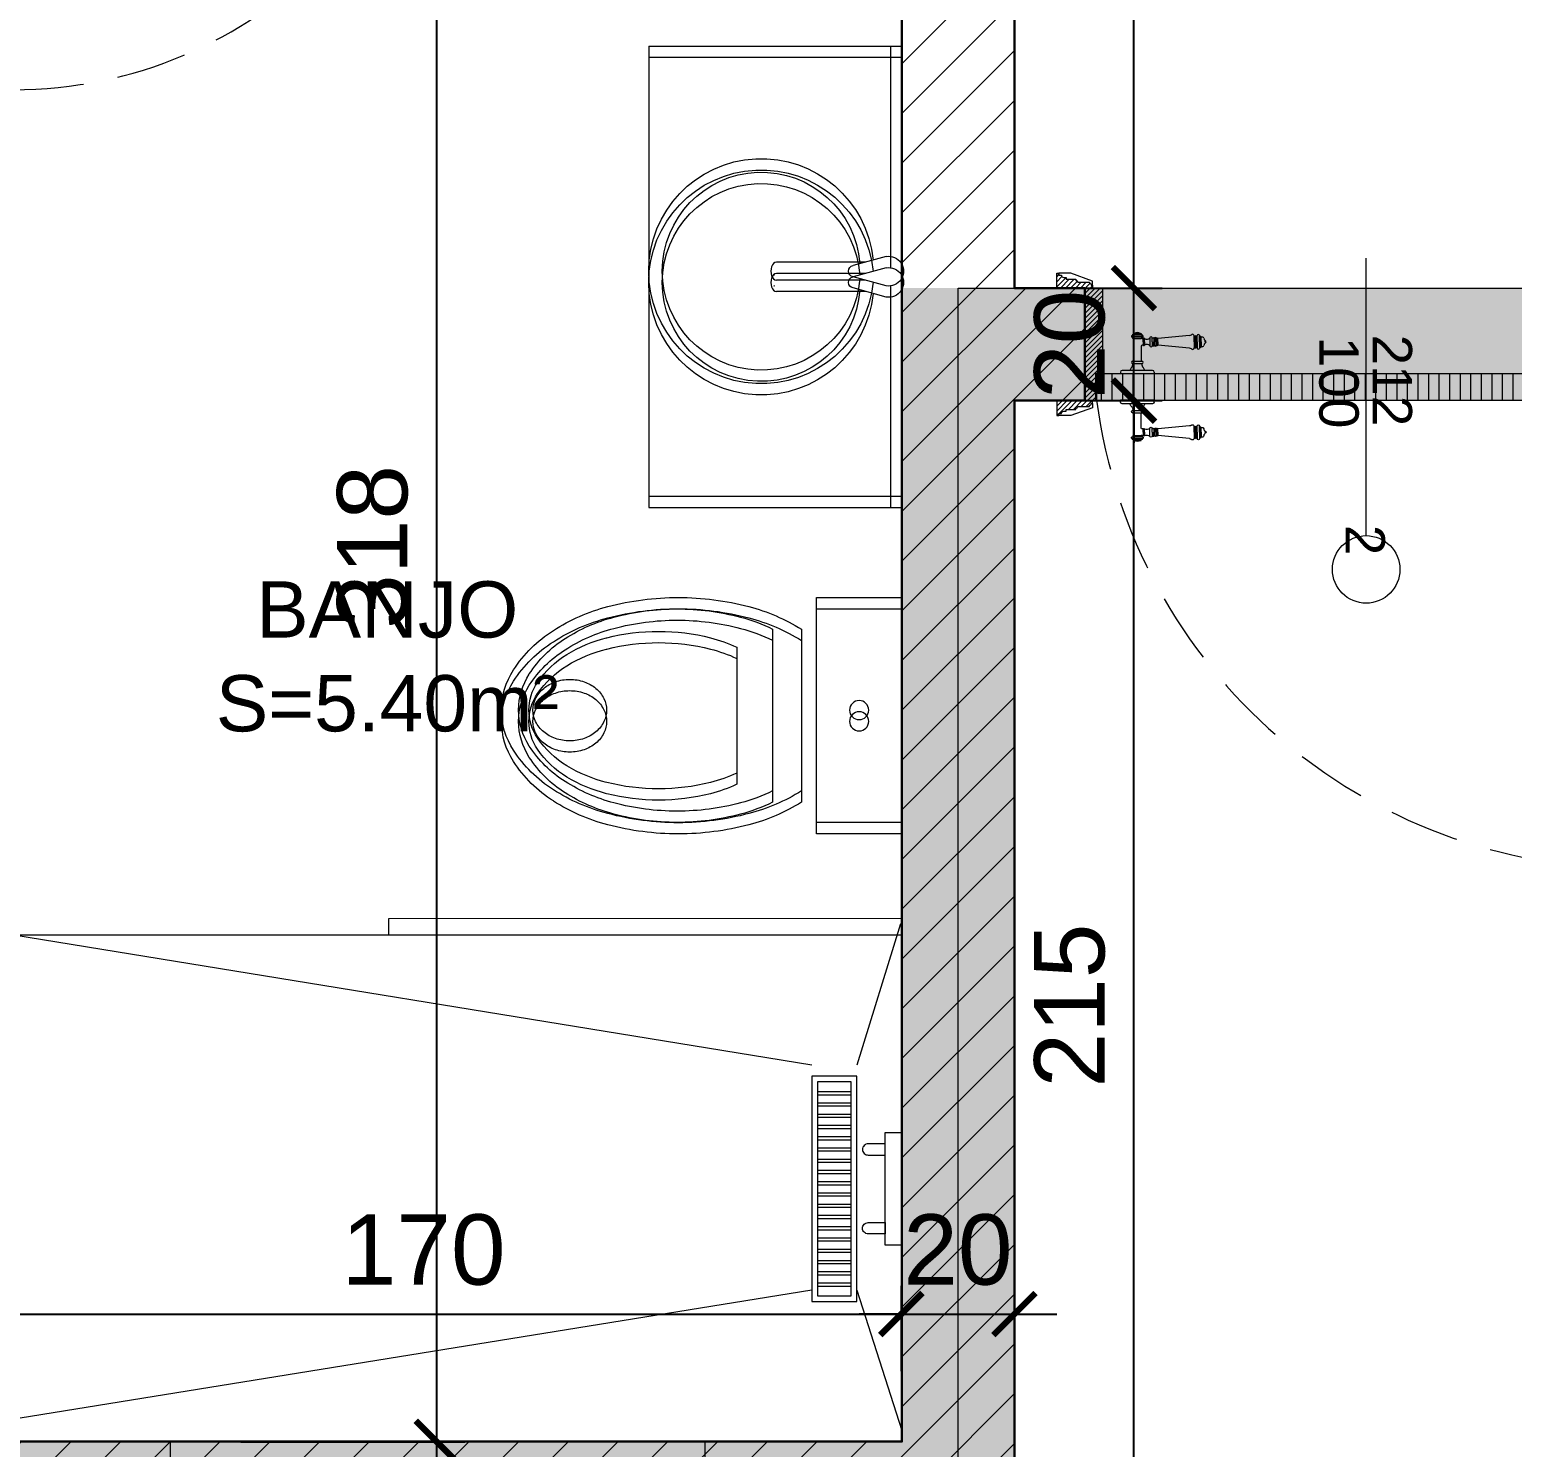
# Model space of a CAD drawing. Header units: feet. Extents: x 92587 to 97987, y -55119 to -48334.
# Drawn here: x 95144.1 to 95407.6, y -53108.4 to -52856.4 of the extents above; entities that cross this region are included whole.
import ezdxf

# ---------------------------------------------------------------- set-up
doc = ezdxf.new("R2010")
doc.units = ezdxf.units.FT
doc.header["$LTSCALE"] = 50
doc.header["$MEASUREMENT"] = 0
doc.linetypes.add('CACHE', pattern=[0.375, 0.25, -0.125])
doc.layers.get('0').update_dxf_attribs({"color": 8})
for name, color, linetype, lineweight in [('BANJO', 160, 'Continuous', 9), ('CONSOLE ISOL.', 214, 'Continuous', 15), ('door', 44, 'Continuous', 5), ('MACONNERIE COUPE', 7, 'Continuous', 30), ('MACONNERIE HACHURE', 253, 'Continuous', 13), ('mobilimi', 8, 'Continuous', 9)]:
    doc.layers.add(name, color=color, linetype=linetype, lineweight=lineweight)
for name, color, linetype in [('BORD', 5, 'Continuous'), ('COTE 50ème', 1, 'Continuous'), ('TALUS', 2, 'Continuous')]:
    doc.layers.add(name, color=color, linetype=linetype)
doc.layers.add('DEMOL', color=7, linetype='Continuous', lineweight=60, true_color=0xa87e00)
doc.styles.add('GENERATED_STYLE_1', font='arial.ttf')
doc.styles.add('RS_TEXT_1.50', font='arial.ttf', dxfattribs={"height": 12.5})
doc.styles.add('RS_TXT_50', font='arial.ttf', dxfattribs={"height": 12.5})
doc.dimstyles.new('RS_50CM_LINEAIRE', dxfattribs={"dimscale": 5, "dimtxt": 12.5, "dimasz": 1.5, "dimexe": 1, "dimexo": 2.5, "dimgap": 1, "dimtad": 1, "dimdec": 1, "dimrnd": 0.5, "dimdsep": 46, "dimtxsty": 'RS_TXT_50', "dimblk1": 'ARCHTICK', "dimblk2": 'ARCHTICK', "dimsah": 1, "dimcen": 2.5, "dimdle": 1, "dimclrt": 4, "dimadec": 0, "dimazin": 2, "dimtfac": 1, "dimtdec": 1, "dimtix": 1, "dimtmove": 2, "dimatfit": 3, "dimfxl": 1, "dimtolj": 1, "dimtzin": 0, "dimarcsym": 0})

# ---------------------------------------------------------------- blocks, each defined once
blk = doc.blocks.new('lavaman')
at = {"layer": 'BANJO'}
for p, q in [((-61171.15, 21935.44), (-61216.15, 21935.44)), ((-61171.15, 21935.44), (-61171.15, 21855.44)), ((-61171.15, 21855.44), (-61216.15, 21855.44))]:
    blk.add_line(p, q, dxfattribs=at)
at = {"layer": 'BANJO', "linetype": 'Continuous'}
for p, q in [((-61216.15, 21896.66), (-61216.15, 21935.44)), ((-61214.15, 21935.44), (-61214.15, 21898.05)), ((-61171.15, 21935.44), (-61171.15, 21855.44)), ((-61216.15, 21925.44), (-61216.15, 21896.66)), ((-61213.35, 21898.04), (-61207.48, 21896.42)), ((-61209.67, 21897.03), (-61193.85, 21897.03)), ((-61193.49, 21894.81), (-61193.49, 21894.81)), ((-61193.49, 21894.81), (-61193.38, 21894.81)), ((-61193.38, 21894.81), (-61193.49, 21894.81)), ((-61193.38, 21894.81), (-61193.38, 21894.81)), ((-61216.15, 21894.21), (-61216.15, 21865.44)), ((-61216.15, 21855.44), (-61216.15, 21894.21)), ((-61214.15, 21892.82), (-61214.15, 21855.44)), ((-61213.35, 21892.84), (-61207.48, 21894.45)), ((-61209.65, 21893.84), (-61193.85, 21893.84))]:
    blk.add_line(p, q, dxfattribs=at)
for centre, radius, start, end in [((-61191.15, 21895.44), 20, 185.6501, 174.3499), ((-61191.15, 21895.44), 17.58, 184.3008, 175.6992), ((-61213.81, 21895.44), 2.64, 79.9738, 280.0262), ((-61207.66, 21895.44), 1, 280.3544, 79.6456)]:
    blk.add_arc(centre, radius, start, end, dxfattribs=at)
at = {"layer": 'BANJO', "linetype": 'Continuous', "extrusion": (0, 0, -1)}
blk.add_ellipse((-61193.85, 21895.43), major_axis=(0, 1.59), ratio=0.623935, start_param=0, end_param=3.141593, dxfattribs=at)
blk = doc.blocks.new('UniTAZZ_3')
at = {"layer": 'BANJO'}
for p, q in [((-152, 200), (-152, -200)), ((0, 200), (-152, 200)), ((0, -200), (0, 200)), ((-229.8, -144), (-229.8, 143.8)), ((-178.5, -143.6), (-178.5, 143.6)), ((-293.4, -111.7), (-293.4, 111.9)), ((-152, -200), (0, -200))]:
    blk.add_line(p, q, dxfattribs=at)
blk.add_circle((-76, 0), 17, dxfattribs=at)
for centre, radius, start, end in [((-397.3, -291.1), 491.2, 90, 104.7867), ((-397.3, -291.1), 491.2, 75.2133, 90), ((-435.1, -147.6), 342.9, 104.7867, 122.5078), ((-433.2, -132.6), 307.7, 104.7867, 122.5078), ((-399.2, -261.3), 440.9, 90, 104.7867), ((-399.2, -261.3), 440.9, 75.2133, 90), ((-365.2, -132.6), 307.7, 63.9053, 75.2133), ((-359.4, -147.6), 342.9, 58.1489, 75.2133), ((-492.9, -57), 235.4, 122.5078, 146.9765), ((-432.4, -238.1), 378.1, 90, 104.1209), ((-432.4, -238.1), 378.1, 75.8791, 90), ((-485, -51.2), 211.3, 122.5078, 146.9765), ((-462, -120.6), 256.9, 104.1209, 121.2723), ((-402.8, -120.6), 256.9, 64.7964, 75.8791), ((-507, -46.4), 170.2, 121.2723, 145.7058), ((-580.5, 0), 130.9, 146.9765, 180), ((-563.6, -0.1), 117.5, 146.9765, 180), ((-590.2, -23.4), 78.1, 90, 109.092), ((-590.2, -23.4), 78.1, 70.908, 90), ((-575.2, 0.1), 87.7, 145.7058, 180), ((-600.3, -4.6), 56.5, 129.8827, 153.6325), ((-594.2, -11.9), 66, 109.092, 129.8827), ((-586.2, -11.9), 66, 50.1173, 70.908), ((-580.1, -4.6), 56.5, 26.3675, 50.1173), ((-580.5, 0), 130.9, 180, 213.0235), ((-575.2, 0.1), 87.7, 180, 214.2942), ((-609.7, 0.1), 46, 153.6325, 180), ((-609.7, 0.1), 46, 180, 206.3675), ((-570.7, 0.1), 46, 0, 26.3675), ((-570.7, 0.1), 46, 333.6325, 0), ((-563.6, -0.1), 117.5, 180, 213.0235), ((-600.3, 4.7), 56.5, 206.3675, 230.1173), ((-580.1, 4.7), 56.5, 309.8827, 333.6325), ((-507, 46.6), 170.2, 214.2942, 238.7277), ((-594.2, 12), 66, 230.1173, 250.908), ((-590.2, 23.5), 78.1, 250.908, 270), ((-590.2, 23.5), 78.1, 270, 289.092), ((-586.2, 12), 66, 289.092, 309.8827), ((-492.9, 57), 235.4, 213.0235, 237.4922), ((-485, 51), 211.3, 213.0235, 237.4922), ((-462, 120.7), 256.9, 238.7277, 255.8791), ((-433.2, 132.3), 307.7, 237.4922, 255.2133), ((-432.4, 238.2), 378.1, 255.8791, 270), ((-432.4, 238.2), 378.1, 270, 284.1209), ((-402.8, 120.7), 256.9, 284.1209, 295.2036), ((-435.1, 147.6), 342.9, 237.4922, 255.2133), ((-365.2, 132.3), 307.7, 284.7867, 296.0947), ((-359.4, 147.6), 342.9, 284.7867, 301.8511), ((-397.3, 291.1), 491.2, 255.2133, 270), ((-399.2, 261.1), 440.9, 255.2133, 270), ((-399.2, 261.1), 440.9, 270, 284.7867), ((-397.3, 291.1), 491.2, 270, 284.7867)]:
    blk.add_arc(centre, radius, start, end, dxfattribs=at)
blk = doc.blocks.new('door900')
at = {"color": 0}
for p, q in [((-9.3, 67.7), (9.3, 67.7)), ((9.3, 65.2), (-9.3, 65.2)), ((-6.8, 71.5), (-6.8, 70.2)), ((-5.5, 71.5), (-6.8, 71.5)), ((-6.8, 70.2), (6.8, 70.2)), ((-6.8, 62.7), (-6.8, 24)), ((-6.8, 62.7), (6.8, 62.7)), ((-5.5, 71.5), (5.5, 71.5)), ((5.5, 71.5), (6.8, 71.5)), ((6.8, 71.5), (6.8, 70.2)), ((8.7, 62.7), (6.8, 62.7)), ((10.5, 56.8), (10.5, 62.5)), ((10.5, 56.8), (10.5, 51.1)), ((12.7, 56.8), (12.7, 62.5)), ((12.7, 56.8), (12.7, 51.1)), ((22.5, 63.8), (22.5, 49.8)), ((26.5, 56.8), (26.5, 63.8)), ((26.5, 63.8), (29.1, 63.8)), ((26.5, 63.8), (29.1, 63.8)), ((26.5, 56.8), (26.5, 49.8)), ((29.1, 63.8), (29.1, 62.8)), ((29.1, 62.8), (29.1, 56.8)), ((29.1, 50.8), (29.1, 56.8)), ((31.1, 62.8), (31.1, 56.8)), ((31.1, 50.8), (31.1, 56.8)), ((34.1, 56.8), (34.1, 62.8)), ((34.1, 62.8), (34.1, 56.8)), ((34.1, 50.8), (34.1, 56.8)), ((34.1, 56.8), (34.1, 50.8)), ((92.8, 68.1), (36.2, 62.8)), ((36.2, 56.8), (36.2, 62.8)), ((36.2, 56.8), (36.2, 50.8)), ((101.2, 67.3), (103.2, 68)), ((101.2, 56.8), (101.2, 67.3)), ((101.2, 56.8), (101.2, 46.3)), ((103.2, 68), (103.2, 67.7)), ((103.2, 56.8), (103.2, 68)), ((103.2, 56.8), (103.2, 46.3)), ((106.5, 68), (105.5, 67.3)), ((105.5, 56.8), (105.5, 67.3)), ((105.5, 56.8), (105.5, 46.3)), ((106.5, 56.8), (106.5, 68)), ((106.5, 56.8), (106.5, 45.7)), ((110.7, 68), (111.8, 67.3)), ((110.7, 56.8), (110.7, 68)), ((110.7, 56.8), (110.7, 45.7)), ((111.8, 56.8), (111.8, 67.3)), ((111.8, 66.2), (113.3, 66.2)), ((111.8, 56.8), (111.8, 46.3)), ((113.3, 56.8), (113.3, 66.2)), ((113.3, 56.8), (113.3, 47.5)), ((120.5, 56.8), (120.5, 58.6)), ((120.5, 56.8), (120.5, 55)), ((6.8, 49.1), (6.8, 24)), ((8.7, 50.9), (8.7, 50.9)), ((26.5, 49.8), (29.1, 49.8)), ((26.5, 49.8), (29.1, 49.8)), ((29.1, 50.8), (29.1, 49.8)), ((29.1, 49.8), (29.1, 49.8)), ((92.8, 45.5), (36.2, 50.8)), ((101.2, 46.3), (103.2, 45.7)), ((103.2, 45.9), (103.2, 45.7)), ((106.5, 45.7), (105.5, 46.3)), ((110.7, 45.7), (111.8, 46.3)), ((111.8, 47.5), (113.3, 47.5)), ((-30, 3), (-30, 0)), ((30, 0), (-30, 0)), ((27, 6), (-27, 6)), ((-8.3, 22.3), (8.3, 22.3)), ((-8.3, 18.3), (8.3, 18.3)), ((30, 3), (30, 0))]:
    blk.add_line(p, q, dxfattribs=at)
for centre, radius, start, end in [((-9.3, 66.5), 1.25, 90, 270), ((-6.8, 67.7), 2.51, 90.115, 179.885), ((-6.8, 65.2), 2.51, 180.115, 269.885), ((0, 64), 9.29, 53.4104, 126.5896), ((6.8, 67.7), 2.51, 0.115, 89.885), ((6.8, 65.2), 2.51, 270.115, 359.885), ((8.6, 64.9), 2.15, 272.7029, 297.6142), ((9.3, 66.5), 1.25, 270, 90), ((10, 62.5), 0.561, 3.7097, 127.9634), ((11.6, 62.5), 1.1, 0.0106, 179.9894), ((16.7, 70.5), 8.83, 243.5466, 311.3694), ((24.5, 63.7), 2.01, 4.1469, 175.8531), ((30.1, 62.8), 1.03, 0, 180.0014), ((32.6, 62.8), 1.48, 0, 180), ((35.2, 62.8), 1.03, 0, 180), ((32.6, 62.8), 1.48, 1.563306237032948e-10, 2.08440831604393e-10), ((93.1, 72.5), 4.4, 266.3976, 315.6468), ((98.3, 67.4), 2.89, 358.3861, 135.6468), ((104.3, 67.6), 1.15, 170.914, 348.1019), ((108.6, 68), 2.1, 0, 180), ((115.5, 62.5), 2.84, 13.4568, 140.4953), ((127.9, 65.2), 9.88, 191.9991, 221.6757), ((127.9, 48.5), 9.88, 138.3243, 168.0009), ((120.5, 56.8), 1.79, 0, 90), ((120.5, 56.8), 1.79, 270, 0), ((8.7, 49), 1.91, 88.7426, 178.1515), ((8.6, 48.8), 2.15, 62.3858, 87.2971), ((10, 51.1), 0.561, 232.0366, 356.2903), ((11.6, 51.1), 1.1, 180.0106, 359.9894), ((16.7, 43.2), 8.83, 48.6306, 116.4534), ((24.5, 50), 2.01, 184.1469, 355.8531), ((30.1, 50.8), 1.03, 179.9972, 0), ((32.6, 50.8), 1.48, 180, 0), ((35.2, 50.8), 1.03, 180, 0), ((93.1, 41.1), 4.4, 44.3532, 93.6024), ((98.3, 46.2), 2.89, 224.3532, 1.6139), ((104.3, 46.1), 1.15, 11.8981, 189.086), ((108.6, 45.7), 2.1, 180, 0), ((115.5, 51.2), 2.84, 219.5047, 346.5432), ((-27, 3), 3, 90, 180), ((-6.8, 6), 6, 130.5908, 180), ((-16.6, 16.6), 8.41, 314.3689, 12.0705), ((-8.3, 20.3), 2, 90, 270), ((-8.5, 24), 1.71, 275.059, 359.7825), ((8.5, 24), 1.71, 180.2175, 264.941), ((16.6, 16.6), 8.41, 167.9295, 225.6311), ((8.3, 20.3), 2, 270, 90), ((6.8, 6), 6, 0, 49.4092), ((27, 3), 3, 0, 90)]:
    blk.add_arc(centre, radius, start, end, dxfattribs=at)
blk = doc.blocks.new('_ArchTick')
at = {"color": 0, "linetype": 'ByBlock', "const_width": 0.15}
blk.add_lwpolyline([(-0.5, -0.5), (0.5, 0.5)], dxfattribs=at)
blk = doc.blocks.new('*D1668')
at = {"layer": 'COTE 50ème', "color": 0, "lineweight": -2, "ltscale": 0.5, "transparency": 16777216}
for p, q in [((95340.33, -53142.36), (95340.33, -52917.36)), ((95331.61, -52922.36), (95345.33, -52922.36)), ((95331.61, -53137.36), (95345.33, -53137.36))]:
    blk.add_line(p, q, dxfattribs=at)
at = {"layer": 'Defpoints', "color": 0, "ltscale": 0.5, "transparency": 16777216}
for p in [(95319.11, -52922.36), (95340.33, -52922.36), (95319.11, -53137.36)]:
    blk.add_point(p, dxfattribs=at)
at = {"layer": 'COTE 50ème', "color": 0, "lineweight": -2, "ltscale": 0.5, "transparency": 16777216, "xscale": 7.5, "yscale": 7.5, "zscale": 7.5}
for p, rotation in [((95340.33, -52922.36), 90), ((95340.33, -53137.36), 270)]:
    blk.add_blockref('_ArchTick', p, dxfattribs=dict(at, rotation=rotation))
at = {"layer": 'COTE 50ème', "color": 4, "lineweight": 5, "ltscale": 0.5, "transparency": 16777216, "insert": (95328.95, -53029.86), "char_height": 12.5, "attachment_point": 5, "rotation": 90, "style": 'RS_TXT_50'}
blk.add_mtext('\\A1;215', dxfattribs=at)
blk = doc.blocks.new('*D1669')
at = {"layer": 'COTE 50ème', "color": 0, "lineweight": -2, "ltscale": 0.5, "transparency": 16777216}
for p, q in [((95340.33, -52902.36), (95340.33, -52894.86)), ((95331.61, -52902.36), (95345.33, -52902.36)), ((95340.33, -52922.36), (95340.33, -52902.36)), ((95331.61, -52922.36), (95345.33, -52922.36)), ((95340.33, -52922.36), (95340.33, -52929.86))]:
    blk.add_line(p, q, dxfattribs=at)
at = {"layer": 'Defpoints', "color": 0, "ltscale": 0.5, "transparency": 16777216}
for p in [(95319.11, -52902.36), (95340.33, -52902.36), (95319.11, -52922.36)]:
    blk.add_point(p, dxfattribs=at)
at = {"layer": 'COTE 50ème', "color": 0, "lineweight": -2, "ltscale": 0.5, "transparency": 16777216, "xscale": 7.5, "yscale": 7.5, "zscale": 7.5}
for p, rotation in [((95340.33, -52902.36), 270), ((95340.33, -52922.36), 90)]:
    blk.add_blockref('_ArchTick', p, dxfattribs=dict(at, rotation=rotation))
at = {"layer": 'COTE 50ème', "color": 4, "lineweight": 5, "ltscale": 0.5, "transparency": 16777216, "insert": (95328.95, -52912.36), "char_height": 12.5, "attachment_point": 5, "rotation": 90, "style": 'RS_TXT_50'}
blk.add_mtext('\\A1;20', dxfattribs=at)
blk = doc.blocks.new('*D1670')
at = {"layer": 'COTE 50ème', "color": 0, "lineweight": -2, "ltscale": 0.5, "transparency": 16777216}
for p, q in [((95340.33, -52907.36), (95340.33, -52762.36)), ((95331.61, -52767.36), (95345.33, -52767.36)), ((95331.61, -52902.36), (95345.33, -52902.36))]:
    blk.add_line(p, q, dxfattribs=at)
at = {"layer": 'Defpoints', "color": 0, "ltscale": 0.5, "transparency": 16777216}
for p in [(95319.11, -52767.36), (95340.33, -52767.36), (95319.11, -52902.36)]:
    blk.add_point(p, dxfattribs=at)
at = {"layer": 'COTE 50ème', "color": 0, "lineweight": -2, "ltscale": 0.5, "transparency": 16777216, "xscale": 7.5, "yscale": 7.5, "zscale": 7.5}
for p, rotation in [((95340.33, -52767.36), 90), ((95340.33, -52902.36), 270)]:
    blk.add_blockref('_ArchTick', p, dxfattribs=dict(at, rotation=rotation))
at = {"layer": 'COTE 50ème', "color": 4, "lineweight": 5, "ltscale": 0.5, "transparency": 16777216, "insert": (95328.94, -52834.86), "char_height": 12.5, "attachment_point": 5, "rotation": 90, "style": 'RS_TXT_50'}
blk.add_mtext('\\A1;135', dxfattribs=at)
blk = doc.blocks.new('*D1695')
at = {"layer": 'COTE 50ème', "color": 0, "lineweight": -2, "ltscale": 0.5, "transparency": 16777216}
for p, q in [((95216.46, -53142.36), (95216.46, -53102.38)), ((95181.61, -53107.38), (95221.46, -53107.38)), ((95181.61, -53137.36), (95221.46, -53137.36))]:
    blk.add_line(p, q, dxfattribs=at)
at = {"layer": 'Defpoints', "color": 0, "ltscale": 0.5, "transparency": 16777216}
for p in [(95169.11, -53107.38), (95216.46, -53107.38), (95169.11, -53137.36)]:
    blk.add_point(p, dxfattribs=at)
at = {"layer": 'COTE 50ème', "color": 0, "lineweight": -2, "ltscale": 0.5, "transparency": 16777216, "xscale": 7.5, "yscale": 7.5, "zscale": 7.5}
for p, rotation in [((95216.46, -53107.38), 90), ((95216.46, -53137.36), 270)]:
    blk.add_blockref('_ArchTick', p, dxfattribs=dict(at, rotation=rotation))
at = {"layer": 'COTE 50ème', "color": 4, "lineweight": 5, "ltscale": 0.5, "transparency": 16777216, "insert": (95205.07, -53122.37), "char_height": 12.5, "attachment_point": 5, "rotation": 90, "style": 'RS_TXT_50'}
blk.add_mtext('\\A1;30', dxfattribs=at)
blk = doc.blocks.new('*D1696')
at = {"layer": 'COTE 50ème', "color": 0, "lineweight": -2, "ltscale": 0.5, "transparency": 16777216}
for p, q in [((95216.46, -53112.38), (95216.46, -52784.36)), ((95222.76, -52789.36), (95211.46, -52789.36)), ((95181.61, -53107.38), (95221.46, -53107.38))]:
    blk.add_line(p, q, dxfattribs=at)
at = {"layer": 'Defpoints', "color": 0, "ltscale": 0.5, "transparency": 16777216}
for p in [(95216.46, -52789.36), (95235.26, -52789.36), (95169.11, -53107.38)]:
    blk.add_point(p, dxfattribs=at)
at = {"layer": 'COTE 50ème', "color": 0, "lineweight": -2, "ltscale": 0.5, "transparency": 16777216, "xscale": 7.5, "yscale": 7.5, "zscale": 7.5}
for p, rotation in [((95216.46, -52789.36), 90), ((95216.46, -53107.38), 270)]:
    blk.add_blockref('_ArchTick', p, dxfattribs=dict(at, rotation=rotation))
at = {"layer": 'COTE 50ème', "color": 4, "lineweight": 5, "ltscale": 0.5, "transparency": 16777216, "insert": (95205.07, -52948.37), "char_height": 12.5, "attachment_point": 5, "rotation": 90, "style": 'RS_TXT_50'}
blk.add_mtext('\\A1;318', dxfattribs=at)
blk = doc.blocks.new('*D2000')
at = {"layer": 'COTE 50ème', "color": 0, "lineweight": -2, "ltscale": 0.5, "transparency": 16777216}
for p, q in [((95129.24, -53094.84), (95129.24, -53079.68)), ((95299.01, -53094.86), (95299.01, -53079.68)), ((95124.24, -53084.68), (95304.01, -53084.68))]:
    blk.add_line(p, q, dxfattribs=at)
at = {"layer": 'Defpoints', "color": 0, "ltscale": 0.5, "transparency": 16777216}
for p in [(95299.01, -53084.68), (95129.24, -53107.34), (95299.01, -53107.36)]:
    blk.add_point(p, dxfattribs=at)
at = {"layer": 'COTE 50ème', "color": 0, "lineweight": -2, "ltscale": 0.5, "transparency": 16777216, "xscale": 7.5, "yscale": 7.5, "zscale": 7.5, "rotation": 180}
blk.add_blockref('_ArchTick', (95129.24, -53084.68), dxfattribs=at)
at = {"layer": 'COTE 50ème', "color": 0, "lineweight": -2, "ltscale": 0.5, "transparency": 16777216, "xscale": 7.5, "yscale": 7.5, "zscale": 7.5}
blk.add_blockref('_ArchTick', (95299.01, -53084.68), dxfattribs=at)
at = {"layer": 'COTE 50ème', "color": 4, "lineweight": 5, "ltscale": 0.5, "transparency": 16777216, "insert": (95214.12, -53073.3), "char_height": 12.5, "attachment_point": 5, "style": 'RS_TXT_50'}
blk.add_mtext('\\A1;170', dxfattribs=at)
blk = doc.blocks.new('*D2001')
at = {"layer": 'COTE 50ème', "color": 0, "lineweight": -2, "ltscale": 0.5, "transparency": 16777216}
for p, q in [((95299.01, -53094.86), (95299.01, -53079.68)), ((95319.11, -53094.86), (95319.11, -53079.68)), ((95299.01, -53084.68), (95291.51, -53084.68)), ((95299.01, -53084.68), (95319.11, -53084.68)), ((95319.11, -53084.68), (95326.61, -53084.68))]:
    blk.add_line(p, q, dxfattribs=at)
at = {"layer": 'Defpoints', "color": 0, "ltscale": 0.5, "transparency": 16777216}
for p in [(95319.11, -53084.68), (95299.01, -53107.36), (95319.11, -53107.36)]:
    blk.add_point(p, dxfattribs=at)
at = {"layer": 'COTE 50ème', "color": 0, "lineweight": -2, "ltscale": 0.5, "transparency": 16777216, "xscale": 7.5, "yscale": 7.5, "zscale": 7.5}
blk.add_blockref('_ArchTick', (95299.01, -53084.68), dxfattribs=at)
at = {"layer": 'COTE 50ème', "color": 0, "lineweight": -2, "ltscale": 0.5, "transparency": 16777216, "xscale": 7.5, "yscale": 7.5, "zscale": 7.5, "rotation": 180}
blk.add_blockref('_ArchTick', (95319.11, -53084.68), dxfattribs=at)
at = {"layer": 'COTE 50ème', "color": 4, "lineweight": 5, "ltscale": 0.5, "transparency": 16777216, "insert": (95309.06, -53073.3), "char_height": 12.5, "attachment_point": 5, "style": 'RS_TXT_50'}
blk.add_mtext('\\A1;20', dxfattribs=at)

msp = doc.modelspace()

# ---------------------------------------------------------------- hatches: boundary and pattern name
at = {"layer": 'door'}
h = msp.add_hatch(dxfattribs=at)
h.set_pattern_fill('ANSI31', color=256, scale=5, angle=1080)
h.set_pattern_definition([(45, (-51304.7383, 3498.0667), (-0.4419417382, 0.4419417382), [])])
h.paths.add_polyline_path([(95331.61, -52902.36), (95334.75, -52902.36), (95334.75, -52917.54), (95333.5, -52917.54), (95333.5, -52922.36), (95331.61, -52922.36)])
edge = h.paths.add_edge_path()
edge.add_line((95327.86, -52900.48), (95328.28, -52900.48))
edge.add_line((95328.28, -52900.48), (95328.28, -52900.79))
edge.add_line((95328.28, -52900.79), (95330.04, -52900.79))
edge.add_line((95330.04, -52900.79), (95330.04, -52901))
edge.add_arc((95330.04, -52901.31), 0.314, 0, 90, ccw=False)
edge.add_line((95330.35, -52901.31), (95332.45, -52901.31))
edge.add_line((95332.45, -52901.31), (95332.45, -52901.52))
edge.add_arc((95332.45, -52901.84), 0.314, 0, 90, ccw=False)
edge.add_line((95332.76, -52901.84), (95332.97, -52901.84))
edge.add_line((95332.97, -52901.84), (95332.97, -52902.36))
edge.add_line((95332.97, -52902.36), (95326.61, -52902.36))
edge.add_line((95326.61, -52902.36), (95326.61, -52899.74))
edge.add_line((95326.61, -52899.74), (95327.02, -52899.74))
edge.add_line((95327.02, -52899.74), (95327.02, -52900.06))
edge.add_line((95327.02, -52900.06), (95327.44, -52900.06))
edge.add_arc((95327.86, -52900.06), 0.419, 180, 270)
edge = h.paths.add_edge_path()
edge.add_line((95327.86, -52924.25), (95328.28, -52924.25))
edge.add_line((95328.28, -52924.25), (95328.28, -52923.93))
edge.add_line((95328.28, -52923.93), (95330.04, -52923.93))
edge.add_line((95330.04, -52923.93), (95330.04, -52923.72))
edge.add_arc((95330.04, -52923.41), 0.314, 270, 360)
edge.add_line((95330.35, -52923.41), (95332.45, -52923.41))
edge.add_line((95332.45, -52923.41), (95332.45, -52923.2))
edge.add_arc((95332.45, -52922.89), 0.314, 270, 360)
edge.add_line((95332.76, -52922.89), (95332.97, -52922.89))
edge.add_line((95332.97, -52922.89), (95332.97, -52922.36))
edge.add_line((95332.97, -52922.36), (95326.61, -52922.36))
edge.add_line((95326.61, -52922.36), (95326.61, -52924.98))
edge.add_line((95326.61, -52924.98), (95327.02, -52924.98))
edge.add_line((95327.02, -52924.98), (95327.02, -52924.67))
edge.add_line((95327.02, -52924.67), (95327.44, -52924.67))
edge.add_arc((95327.86, -52924.67), 0.419, 90, 180, ccw=False)
h = msp.add_hatch(dxfattribs=at)
h.set_pattern_fill('ANSI31', color=256, scale=15, angle=585)
h.set_pattern_definition([(270, (142203.9768, 47545.4991), (1.875, -1e-15), [])])
h.paths.add_polyline_path([(95429.52, -52917.6), (95333.71, -52917.6), (95333.71, -52922.31), (95429.52, -52922.31)])
at = {"layer": 'MACONNERIE HACHURE'}
h = msp.add_hatch(dxfattribs=at)
h.set_pattern_fill('ANSI31', color=256, scale=50, style=0)
h.set_pattern_definition([(45, (845.911, 6550.742), (-4.41941738, 4.41941738), [])])
h.paths.add_polyline_path([(96464.11, -53567.36), (96464.11, -53736.36), (96392.11, -53736.36), (96392.11, -53757.36), (96414.11, -53757.36), (96414.11, -53762.36), (96234.11, -53762.36), (96234.11, -53750.36), (96284.11, -53750.36), (96284.11, -53577.36), (96306.11, -53577.36), (96306.11, -53589.36), (96296.11, -53589.36), (96296.11, -53750.36), (96387.11, -53750.36), (96387.11, -53731.36), (96444.11, -53731.36), (96444.11, -53589.36), (96388.11, -53589.36), (96388.11, -53577.36), (96452.11, -53577.36), (96452.11, -53567.36)])
h.paths.add_polyline_path([(95894.28, -52902.36), (95944.11, -52902.36), (95944.11, -52942.36), (95894.28, -52942.36)])
h.paths.add_polyline_path([(95734.11, -52902.36), (95774.11, -52902.36), (95774.11, -52942.36), (95734.11, -52942.36)])
h.paths.add_polyline_path([(95874.11, -52547.36), (95964.11, -52547.36), (95964.11, -52607.36), (96117.11, -52607.36), (96117.11, -52547.36), (96129.11, -52547.36), (96129.11, -52667.36), (96109.11, -52667.36), (96109.11, -52632.36), (95944.11, -52632.36), (95944.11, -52583.36), (95874.11, -52583.36), (95874.11, -52632.36), (95839.11, -52632.36), (95839.11, -52612.36), (95849.11, -52612.36), (95849.11, -52562.36), (95874.11, -52562.36), (95874.11, -52578.36), (95944.11, -52578.36), (95944.11, -52552.36), (95874.11, -52552.36)])
h.paths.add_polyline_path([(96444.11, -54162.36), (96344.11, -54162.36), (96344.11, -54187.36), (96444.11, -54187.36)])
h.paths.add_polyline_path([(96679.11, -52154.25), (96704.11, -52154.25), (96704.11, -52107.36), (96679.11, -52107.36)])
h.paths.add_polyline_path([(96679.11, -54052.36), (96704.11, -54052.36), (96704.11, -54072.36), (96679.11, -54072.36)])
h.paths.add_polyline_path([(95996.61, -52902.36), (95979.11, -52902.36), (95979.11, -52922.36), (95996.61, -52922.36)])
h.paths.add_polyline_path([(96319.11, -52789.36), (96329.11, -52789.36), (96329.11, -52777.36), (96289.11, -52777.36), (96289.11, -52789.36), (96299.11, -52789.36), (96299.11, -53107.36), (96129.11, -53107.36), (96129.11, -52789.36), (96207.12, -52789.36), (96207.12, -52777.36), (96129.11, -52777.36), (96129.11, -52767.36), (96109.11, -52767.36), (96109.11, -52902.36), (96096.61, -52902.36), (96096.61, -52922.36), (96109.11, -52922.36), (96109.11, -53137.36), (96130.11, -53137.36), (96130.11, -53467.36), (96228.12, -53467.36), (96228.12, -53455.36), (96150.11, -53455.36), (96150.11, -53137.36), (96320.11, -53137.36), (96320.11, -53455.36), (96310.11, -53455.36), (96310.11, -53467.36), (96350.11, -53467.36), (96350.11, -53455.36), (96340.11, -53455.36), (96340.11, -53137.36), (96679.11, -53137.36), (96679.11, -53182.36), (96704.11, -53182.36), (96704.11, -53132.36), (96814.11, -53132.36), (96814.11, -53112.36), (96704.11, -53112.36), (96704.11, -53062.36), (96679.11, -53062.36), (96679.11, -53107.36), (96319.11, -53107.36)])
h.paths.add_polyline_path([(96487.11, -53762.36), (96487.11, -53742.36), (96789.11, -53742.36), (96789.11, -53677.36), (96814.11, -53677.36), (96814.11, -53767.36), (96704.11, -53767.36), (96704.11, -53782.36), (96679.11, -53782.36), (96679.11, -53762.36)])
h.paths.add_polyline_path([(96044.11, -53859.36), (96019.11, -53859.36), (96019.11, -53581.36), (95967.11, -53581.36), (95967.11, -53559.36), (95979.11, -53559.36), (95979.11, -53569.36), (96104.11, -53569.36), (96104.11, -53581.36), (96044.11, -53581.36)])
h.paths.add_polyline_path([(96019.11, -53932.36), (96019.11, -53952.36), (95969.11, -53952.36), (95969.11, -54072.36), (95944.11, -54072.36), (95944.11, -53957.36), (95926.61, -53957.36), (95926.61, -53932.36)])
h.paths.add_polyline_path([(96679.11, -54122.36), (96679.11, -54162.36), (96624.11, -54162.36), (96624.11, -54187.36), (96704.11, -54187.36), (96704.11, -54122.36)])
h.paths.add_polyline_path([(96104.11, -54162.36), (96164.11, -54162.36), (96164.11, -54187.36), (96079.11, -54187.36), (96079.11, -54122.36), (96079.11, -54122.36), (96079.11, -54072.36), (96104.11, -54072.36)])
h.paths.add_polyline_path([(96679.11, -52482.36), (96679.11, -52424.25), (96704.11, -52424.25), (96704.11, -52477.36), (96814.11, -52477.36), (96814.11, -52567.36), (96789.11, -52567.36), (96789.11, -52502.36), (96456.11, -52502.36), (96456.11, -52675.36), (96444.11, -52675.36), (96444.11, -52667.36), (96388.11, -52667.36), (96388.11, -52655.36), (96444.11, -52655.36), (96444.11, -52507.36), (96296.11, -52507.36), (96296.11, -52655.36), (96306.11, -52655.36), (96306.11, -52667.36), (96284.11, -52667.36), (96284.11, -52494.36), (96234.24, -52494.36), (96234.24, -52482.36)])
h.paths.add_polyline_path([(96444.11, -52809.36), (96444.11, -52789.36), (96421.11, -52789.36), (96421.11, -52777.36), (96444.11, -52777.36), (96444.11, -52767.36), (96456.11, -52767.36), (96456.11, -52797.36), (96679.11, -52797.36), (96679.11, -52809.36)], flags=17)
h.paths.add_polyline_path([(96464.11, -53447.36), (96679.11, -53447.36), (96679.11, -53435.36), (96452.11, -53435.36), (96452.11, -53455.36), (96442.11, -53455.36), (96442.11, -53467.36), (96452.11, -53467.36), (96452.11, -53475.36), (96464.11, -53475.36)])
h.paths.add_polyline_path([(95879.11, -53447.36), (95879.11, -53459.36), (95967.11, -53459.36), (95967.11, -53467.36), (95979.11, -53467.36), (95979.11, -53447.36)])
h.paths.add_polyline_path([(96789.11, -52797.36), (96814.11, -52797.36), (96814.11, -52747.36), (96789.11, -52747.36)])
h.paths.add_polyline_path([(96789.11, -53447.36), (96814.11, -53447.36), (96814.11, -53497.36), (96789.11, -53497.36)])
h.paths.add_polyline_path([(96679.11, -52847.36), (96704.11, -52847.36), (96704.11, -52902.25), (96679.11, -52902.25)], flags=17)
h.paths.add_polyline_path([(96679.11, -53397.36), (96704.11, -53397.36), (96704.11, -53342.47), (96679.11, -53342.47)], flags=17)
h.paths.add_polyline_path([(95533.94, -52902.36), (95484.11, -52902.36), (95484.11, -52942.36), (95533.94, -52942.36)])
h.paths.add_polyline_path([(95694.11, -52902.36), (95654.11, -52902.36), (95654.11, -52942.36), (95694.11, -52942.36)])
h.paths.add_polyline_path([(95849.11, -52082.36), (95829.11, -52082.36), (95829.11, -52057.36), (95849.11, -52057.36)])
h.paths.add_polyline_path([(96164.11, -52082.36), (96164.11, -52057.36), (95984.11, -52057.36), (95984.11, -52082.36)])
h.paths.add_polyline_path([(95554.11, -52547.36), (95464.11, -52547.36), (95464.11, -52607.36), (95311.11, -52607.36), (95311.11, -52547.36), (95299.11, -52547.36), (95299.11, -52667.36), (95319.11, -52667.36), (95319.11, -52632.36), (95484.11, -52632.36), (95484.11, -52583.36), (95554.11, -52583.36), (95554.11, -52632.36), (95739.11, -52632.36), (95739.11, -52612.36), (95579.11, -52612.36), (95579.11, -52562.36), (95554.11, -52562.36), (95554.11, -52578.36), (95484.11, -52578.36), (95484.11, -52552.36), (95554.11, -52552.36)])
h.paths.add_polyline_path([(94984.11, -54162.36), (95084.11, -54162.36), (95084.11, -54187.36), (94984.11, -54187.36)])
h.paths.add_polyline_path([(94749.11, -52154.25), (94724.11, -52154.25), (94724.11, -52107.36), (94749.11, -52107.36)])
h.paths.add_polyline_path([(94749.11, -54052.36), (94724.11, -54052.36), (94724.11, -54072.36), (94749.11, -54072.36)])
h.paths.add_polyline_path([(95431.61, -52902.36), (95449.11, -52902.36), (95449.11, -52922.36), (95431.61, -52922.36)])
h.paths.add_polyline_path([(95729.11, -53932.36), (95746.61, -53932.36), (95746.61, -53957.36), (95729.11, -53957.36), (95729.11, -54122.36), (95699.11, -54122.36), (95699.11, -53957.36), (95681.5, -53957.36), (95681.5, -53932.36), (95699.11, -53932.36), (95699.11, -53459.36), (95631.11, -53459.36), (95631.11, -53447.36), (95699.11, -53447.36), (95699.11, -53272.36), (95729.11, -53272.36), (95729.11, -53447.36), (95797.11, -53447.36), (95797.11, -53459.36), (95729.11, -53459.36)])
h.paths.add_polyline_path([(95109.11, -52789.36), (95099.11, -52789.36), (95099.11, -52777.36), (95139.11, -52777.36), (95139.11, -52789.36), (95129.11, -52789.36), (95129.11, -53107.36), (95299.11, -53107.36), (95299.11, -52789.36), (95221.1, -52789.36), (95221.1, -52777.36), (95299.11, -52777.36), (95299.11, -52767.36), (95319.11, -52767.36), (95319.11, -52902.36), (95331.61, -52902.36), (95331.61, -52922.36), (95319.11, -52922.36), (95319.11, -53137.36), (95298.11, -53137.36), (95298.11, -53467.36), (95200.1, -53467.36), (95200.1, -53455.36), (95278.11, -53455.36), (95278.11, -53137.36), (95108.11, -53137.36), (95108.11, -53455.36), (95118.11, -53455.36), (95118.11, -53467.36), (95078.11, -53467.36), (95078.11, -53455.36), (95088.11, -53455.36), (95088.11, -53137.36), (94749.11, -53137.36), (94749.11, -53182.36), (94724.11, -53182.36), (94724.11, -53132.36), (94614.11, -53132.36), (94614.11, -53112.36), (94724.11, -53112.36), (94724.11, -53062.36), (94749.11, -53062.36), (94749.11, -53107.36), (95109.11, -53107.36)])
h.paths.add_polyline_path([(94964.11, -53736.36), (95036.11, -53736.36), (95036.11, -53757.36), (95014.11, -53757.36), (95014.11, -53762.36), (95194.11, -53762.36), (95194.11, -53750.36), (95144.11, -53750.36), (95144.11, -53577.36), (95122.11, -53577.36), (95122.11, -53589.36), (95132.11, -53589.36), (95132.11, -53750.36), (95041.11, -53750.36), (95041.11, -53731.36), (94984.11, -53731.36), (94984.11, -53589.36), (95040.11, -53589.36), (95040.11, -53577.36), (94976.11, -53577.36), (94976.11, -53567.36), (94964.11, -53567.36)])
h.paths.add_polyline_path([(94941.11, -53762.36), (94941.11, -53742.36), (94639.11, -53742.36), (94639.11, -53677.36), (94614.11, -53677.36), (94614.11, -53767.36), (94724.11, -53767.36), (94724.11, -53782.36), (94749.11, -53782.36), (94749.11, -53762.36)])
h.paths.add_polyline_path([(95384.11, -53859.36), (95409.11, -53859.36), (95409.11, -53581.36), (95461.11, -53581.36), (95461.11, -53559.36), (95449.11, -53559.36), (95449.11, -53569.36), (95324.11, -53569.36), (95324.11, -53581.36), (95384.11, -53581.36)])
h.paths.add_polyline_path([(95409.11, -53932.36), (95409.11, -53952.36), (95459.11, -53952.36), (95459.11, -54072.36), (95484.11, -54072.36), (95484.11, -53957.36), (95501.61, -53957.36), (95501.61, -53932.36)])
h.paths.add_polyline_path([(94749.11, -54122.36), (94749.11, -54162.36), (94804.11, -54162.36), (94804.11, -54187.36), (94724.11, -54187.36), (94724.11, -54122.36)])
h.paths.add_polyline_path([(95324.11, -54162.36), (95264.11, -54162.36), (95264.11, -54187.36), (95349.11, -54187.36), (95349.11, -54122.36), (95349.11, -54122.36), (95349.11, -54072.36), (95324.11, -54072.36)])
h.paths.add_polyline_path([(96679.11, -52082.36), (96624.11, -52082.36), (96624.11, -52057.36), (96679.11, -52057.36)])
h.paths.add_polyline_path([(96444.11, -52082.36), (96444.11, -52057.36), (96344.11, -52057.36), (96344.11, -52082.36)])
h.paths.add_polyline_path([(95729.11, -52082.36), (95579.11, -52082.36), (95579.11, -52057.36), (95729.11, -52057.36)])
h.paths.add_polyline_path([(95444.11, -52082.36), (94749.11, -52082.36), (94749.11, -52057.36), (95444.11, -52057.36)])
h.paths.add_polyline_path([(94749.11, -52482.36), (94749.11, -52424.25), (94724.11, -52424.25), (94724.11, -52477.36), (94614.11, -52477.36), (94614.11, -52567.36), (94639.11, -52567.36), (94639.11, -52502.36), (94972.11, -52502.36), (94972.11, -52675.36), (94984.11, -52675.36), (94984.11, -52667.36), (95040.11, -52667.36), (95040.11, -52655.36), (94984.11, -52655.36), (94984.11, -52507.36), (95132.11, -52507.36), (95132.11, -52655.36), (95122.11, -52655.36), (95122.11, -52667.36), (95144.11, -52667.36), (95144.11, -52494.36), (95193.98, -52494.36), (95193.98, -52482.36)])
h.paths.add_polyline_path([(94984.11, -52809.36), (94984.11, -52789.36), (95007.11, -52789.36), (95007.11, -52777.36), (94984.11, -52777.36), (94984.11, -52767.36), (94972.11, -52767.36), (94972.11, -52797.36), (94749.11, -52797.36), (94749.11, -52809.36)], flags=17)
h.paths.add_polyline_path([(94964.11, -53447.36), (94749.11, -53447.36), (94749.11, -53435.36), (94976.11, -53435.36), (94976.11, -53455.36), (94986.11, -53455.36), (94986.11, -53467.36), (94976.11, -53467.36), (94976.11, -53475.36), (94964.11, -53475.36)])
h.paths.add_polyline_path([(95549.11, -53447.36), (95549.11, -53459.36), (95461.11, -53459.36), (95461.11, -53467.36), (95449.11, -53467.36), (95449.11, -53447.36)])
h.paths.add_polyline_path([(94639.11, -52797.36), (94614.11, -52797.36), (94614.11, -52747.36), (94639.11, -52747.36)])
h.paths.add_polyline_path([(94639.11, -53447.36), (94614.11, -53447.36), (94614.11, -53497.36), (94639.11, -53497.36)])
h.paths.add_polyline_path([(94749.11, -52847.36), (94724.11, -52847.36), (94724.11, -52902.25), (94749.11, -52902.25)], flags=17)
h.paths.add_polyline_path([(94749.11, -53397.36), (94724.11, -53397.36), (94724.11, -53342.47), (94749.11, -53342.47)], flags=17)
at = {"layer": 'TALUS', "ltscale": 0.5, "true_color": 0xf8991e, "transparency": 33554610}
h = msp.add_hatch(color=30, dxfattribs=at)
h.dxf.hatch_style = 1
h.paths.add_polyline_path([(95979.11, -52902.36), (96129.11, -52902.36), (96129.21, -53107.36), (96704.11, -53107.36), (96704.11, -53112.36), (96814.11, -53112.36), (96814.11, -53132.36), (96704.11, -53132.36), (96704.11, -53137.36), (96109.11, -53137.36), (96109.11, -52922.36), (95979.11, -52922.36)])
h.paths.add_polyline_path([(95449.11, -52902.36), (95299.11, -52902.36), (95299.01, -53107.36), (94724.11, -53107.36), (94724.11, -53112.36), (94614.11, -53112.36), (94614.11, -53132.36), (94724.11, -53132.36), (94724.11, -53137.36), (95319.11, -53137.36), (95319.11, -52922.36), (95449.11, -52922.36)])
h.paths.add_polyline_path([(95699.11, -53272.36), (95729.11, -53272.36), (95729.11, -54122.36), (95699.11, -54122.36)])

# ---------------------------------------------------------------- linework, layer by layer
at = {"layer": 'BANJO'}
msp.add_lwpolyline([(95299.24, -53017.36), (95207.92, -53017.38), (95207.92, -53014.38), (95299.24, -53014.36)], dxfattribs=at)
for points in [[(95299.11, -53107.36), (95299.11, -53017.36), (95129.11, -53017.38), (95129.11, -53107.38)], [(95296.11, -53072.44), (95296.11, -53052.44), (95299.11, -53052.44), (95299.11, -53072.44)]]:
    msp.add_lwpolyline(points, close=True, dxfattribs=at)
at = {"layer": 'BANJO', "linetype": 'ByBlock', "ltscale": 5, "flags": 128}
for points in [[(95283.11, -53042.44), (95283.11, -53082.44), (95291.11, -53082.44), (95291.11, -53042.44)], [(95284.11, -53043.44), (95284.11, -53081.44), (95290.11, -53081.44), (95290.11, -53043.44)], [(95290.11, -53045.7), (95290.11, -53045.2), (95284.11, -53045.2), (95284.11, -53045.7)], [(95290.11, -53047.7), (95290.11, -53047.2), (95284.11, -53047.2), (95284.11, -53047.7)], [(95290.11, -53049.7), (95290.11, -53049.2), (95284.11, -53049.2), (95284.11, -53049.7)], [(95290.11, -53051.7), (95290.11, -53051.2), (95284.11, -53051.2), (95284.11, -53051.7)], [(95290.11, -53053.7), (95290.11, -53053.2), (95284.11, -53053.2), (95284.11, -53053.7)], [(95290.11, -53055.7), (95290.11, -53055.2), (95284.11, -53055.2), (95284.11, -53055.7)], [(95290.11, -53057.7), (95290.11, -53057.2), (95284.11, -53057.2), (95284.11, -53057.7)], [(95290.11, -53059.7), (95290.11, -53059.2), (95284.11, -53059.2), (95284.11, -53059.7)], [(95290.11, -53061.7), (95290.11, -53061.2), (95284.11, -53061.2), (95284.11, -53061.7)], [(95290.11, -53063.7), (95290.11, -53063.2), (95284.11, -53063.2), (95284.11, -53063.7)], [(95290.11, -53065.7), (95290.11, -53065.2), (95284.11, -53065.2), (95284.11, -53065.7)], [(95290.11, -53067.7), (95290.11, -53067.2), (95284.11, -53067.2), (95284.11, -53067.7)], [(95290.11, -53069.7), (95290.11, -53069.2), (95284.11, -53069.2), (95284.11, -53069.7)], [(95290.11, -53071.7), (95290.11, -53071.2), (95284.11, -53071.2), (95284.11, -53071.7)], [(95290.11, -53073.7), (95290.11, -53073.2), (95284.11, -53073.2), (95284.11, -53073.7)], [(95290.11, -53075.7), (95290.11, -53075.2), (95284.11, -53075.2), (95284.11, -53075.7)], [(95290.11, -53077.7), (95290.11, -53077.2), (95284.11, -53077.2), (95284.11, -53077.7)], [(95290.11, -53079.7), (95290.11, -53079.2), (95284.11, -53079.2), (95284.11, -53079.7)]]:
    msp.add_lwpolyline(points, close=True, dxfattribs=at)
at = {"layer": 'BANJO'}
for points in [[(95292.11, -53055.44), (95292.11, -53055.44, 0.414214), (95293.11, -53056.44), (95296.11, -53056.44), (95296.11, -53054.44), (95293.11, -53054.44, 0.414214)], [(95292.11, -53069.44), (95292.11, -53069.44, -0.414214), (95293.11, -53068.44), (95296.11, -53068.44), (95296.11, -53070.44), (95293.11, -53070.44, -0.414214)]]:
    msp.add_lwpolyline(points, format="xyb", close=True, dxfattribs=at)
at = {"layer": 'BORD', "lineweight": 5, "ltscale": 0.5}
msp.add_lwpolyline([(95264.11, -53137.36), (95169.11, -53137.36), (95169.11, -53107.36), (95264.11, -53107.36)], close=True, dxfattribs=at)
at = {"layer": 'CONSOLE ISOL.'}
for points in [[(95309.11, -52902.36), (95319.11, -52902.36), (95319.11, -52632.36), (95484.11, -52632.36), (95484.11, -52552.36), (95566.61, -52552.36), (95566.61, -52057.36), (94614.11, -52057.36), (94614.11, -52122.36), (94514.11, -52122.36), (94514.11, -52462.36), (94614.11, -52462.36), (94614.11, -53122.36), (95309.11, -53122.36)], [(95449.11, -53272.36), (95979.11, -53272.36), (95979.11, -52902.36), (96109.11, -52902.36), (96109.11, -52632.36), (95944.11, -52632.36), (95944.11, -52552.36), (95874.11, -52552.36), (95874.11, -52057.36), (95554.11, -52057.36), (95554.11, -52552.36), (95484.11, -52552.36), (95484.11, -52632.36), (95319.11, -52632.36), (95319.11, -52902.36), (95449.11, -52902.36)], [(94614.11, -53122.36), (95309.11, -53122.36), (95309.11, -52902.36), (95449.11, -52902.36), (95449.11, -53272.36), (95714.11, -53272.36), (95714.11, -54122.36), (95349.11, -54122.36), (95349.11, -54187.36), (94724.11, -54187.36), (94724.11, -54122.36), (94614.11, -54122.36), (94614.11, -54057.36), (94514.11, -54057.36), (94514.11, -53782.36), (94614.11, -53782.36)], [(94614.11, -53122.36), (95309.11, -53122.36), (95309.11, -52902.36), (95449.11, -52902.36), (95449.11, -53272.36), (95714.11, -53272.36), (95714.11, -54122.36), (95349.11, -54122.36), (95349.11, -54187.36), (94724.11, -54187.36), (94724.11, -54122.36), (94614.11, -54122.36), (94614.11, -54057.36), (94514.11, -54057.36), (94514.11, -53782.36), (94614.11, -53782.36)]]:
    msp.add_lwpolyline(points, close=True, dxfattribs=at)
at = {"layer": 'door'}
msp.add_line((95381.61, -52946.36), (95381.61, -52897.04), dxfattribs=at)
for points in [[(95327.86, -52900.48), (95328.28, -52900.48), (95328.28, -52900.79), (95330.04, -52900.79), (95330.04, -52901, -0.414214), (95330.35, -52901.31), (95332.45, -52901.31), (95332.45, -52901.52, -0.414214), (95332.76, -52901.84), (95332.97, -52901.84), (95332.97, -52902.36), (95326.61, -52902.36), (95326.61, -52899.74), (95327.02, -52899.74), (95327.02, -52900.06), (95327.44, -52900.06, 0.414214), (95327.86, -52900.48)], [(95327.86, -52924.25), (95328.28, -52924.25), (95328.28, -52923.93), (95330.04, -52923.93), (95330.04, -52923.72, 0.414214), (95330.35, -52923.41), (95332.45, -52923.41), (95332.45, -52923.2, 0.414214), (95332.76, -52922.89), (95332.97, -52922.89), (95332.97, -52922.36), (95326.61, -52922.36), (95326.61, -52924.98), (95327.02, -52924.98), (95327.02, -52924.67), (95327.44, -52924.67, -0.414214), (95327.86, -52924.25)]]:
    msp.add_lwpolyline(points, format="xyb", dxfattribs=at)
for points in [[(95332.97, -52901.84), (95332.97, -52901.11), (95329.12, -52899.74), (95327.02, -52899.74)], [(95331.61, -52902.36), (95334.75, -52902.36), (95334.75, -52917.54), (95333.5, -52917.54), (95333.5, -52922.36), (95331.61, -52922.36), (95331.61, -52902.36)], [(95429.52, -52917.6), (95333.71, -52917.6), (95333.71, -52922.31), (95429.52, -52922.31), (95429.52, -52917.6)], [(95332.97, -52922.89), (95332.97, -52923.62), (95329.12, -52924.98), (95327.02, -52924.98)]]:
    msp.add_lwpolyline(points, dxfattribs=at)
msp.add_circle((95381.61, -52952.36), 6, dxfattribs=at)
at = {"layer": 'door', "linetype": 'CACHE'}
for centre, radius, start, end in [((95141.21, -52789.31), 77.8, 270, 0), ((95428.55, -52909.73), 95.68, 187.5544, 270.5756)]:
    msp.add_arc(centre, radius, start, end, dxfattribs=at)
at = {"layer": 'MACONNERIE COUPE'}
msp.add_lwpolyline([(94749.11, -53107.36), (95109.11, -53107.36), (95109.11, -52789.36), (95099.11, -52789.36), (95099.11, -52777.36), (95139.11, -52777.36), (95139.11, -52789.36), (95129.11, -52789.36), (95129.11, -53107.36), (95299.11, -53107.36), (95299.11, -52789.36), (95221.1, -52789.36), (95221.1, -52777.36), (95299.11, -52777.36), (95299.11, -52767.36), (95319.11, -52767.36), (95319.11, -52902.36), (95331.61, -52902.36), (95331.61, -52922.36), (95319.11, -52922.36), (95319.11, -53137.36)], dxfattribs=at)
at = {"layer": 'mobilimi', "lineweight": 5, "ltscale": 0.5}
for p, q in [((95283.11, -53040.44), (95129.11, -53015.38)), ((95298.88, -53015.36), (95291.11, -53040.44)), ((95283.11, -53080.44), (95129.11, -53105.36)), ((95291.11, -53080.44), (95299.11, -53105.36))]:
    msp.add_line(p, q, dxfattribs=at)

# ---------------------------------------------------------------- block references
at = {"layer": 'door', "xscale": 0.1, "yscale": 0.1, "zscale": 0.1}
msp.add_blockref('door900', (95340.94, -52917.6), dxfattribs=at)
at = {"layer": 'door', "xscale": -0.1, "yscale": 0.1, "zscale": 0.1, "rotation": 180}
msp.add_blockref('door900', (95340.94, -52922.31), dxfattribs=at)
at = {"layer": 'mobilimi', "xscale": -1}
for p in [(34082.96, -74794.8), (34082.96, -74796.8)]:
    msp.add_blockref('lavaman', p, dxfattribs=at)
at = {"layer": 'mobilimi', "xscale": -0.09999999999126918, "yscale": 0.09999999999126918, "zscale": 0.09999999999126918, "rotation": 180}
for p in [(95299.11, -52977.36), (95299.11, -52979.36)]:
    msp.add_blockref('UniTAZZ_3', p, dxfattribs=at)

# ---------------------------------------------------------------- texts
at = {"layer": 'DEMOL', "lineweight": -2, "insert": (95207.66, -52967.88), "char_height": 10, "width": 93.9293, "attachment_point": 5, "style": 'RS_TEXT_1.50'}
msp.add_mtext('BANJO\\PS=5.40m²', dxfattribs=at)
at = {"layer": 'door', "char_height": 7, "rotation": 270, "style": 'GENERATED_STYLE_1'}
for s, insert, attachment_point in [('\\A1;\\pt0;100', (95373.18, -52927.3), 9), ('\\A1;\\pt0;212', (95382.76, -52926.93), 9), ('\\A1;\\pt0;2', (95384.94, -52949.86), 3)]:
    msp.add_mtext(s, dxfattribs=dict(at, insert=insert, attachment_point=attachment_point))

# ---------------------------------------------------------------- dimensions: what is measured, and where the dimension line sits
at = {"layer": 'COTE 50ème', "lineweight": 5, "ltscale": 0.5}
for base, p1, p2, picture, middle in [((95340.33, -52767.36), (95319.11, -52902.36), (95319.11, -52767.36), '*D1670', (95328.94, -52834.86)), ((95216.46, -52789.36), (95169.11, -53107.38), (95235.26, -52789.36), '*D1696', (95205.07, -52948.37)), ((95340.33, -52902.36), (95319.11, -52922.36), (95319.11, -52902.36), '*D1669', (95328.95, -52912.36)), ((95340.33, -52922.36), (95319.11, -53137.36), (95319.11, -52922.36), '*D1668', (95328.95, -53029.86)), ((95216.46, -53107.38), (95169.11, -53137.36), (95169.11, -53107.38), '*D1695', (95205.07, -53122.37))]:
    dim = msp.add_linear_dim(base=base, p1=p1, p2=p2, angle=90, dimstyle='RS_50CM_LINEAIRE', dxfattribs=at)
    dim.commit()
    dim.dimension.update_dxf_attribs({"geometry": picture, "text_midpoint": middle})
for base, p1, p2, picture, middle in [((95299.01, -53084.68), (95129.24, -53107.34), (95299.01, -53107.36), '*D2000', (95214.12, -53073.3)), ((95319.11, -53084.68), (95299.01, -53107.36), (95319.11, -53107.36), '*D2001', (95309.06, -53073.3))]:
    dim = msp.add_linear_dim(base=base, p1=p1, p2=p2, dimstyle='RS_50CM_LINEAIRE', dxfattribs=at)
    dim.commit()
    dim.dimension.update_dxf_attribs({"geometry": picture, "text_midpoint": middle})

doc.saveas('drawing.dxf')
